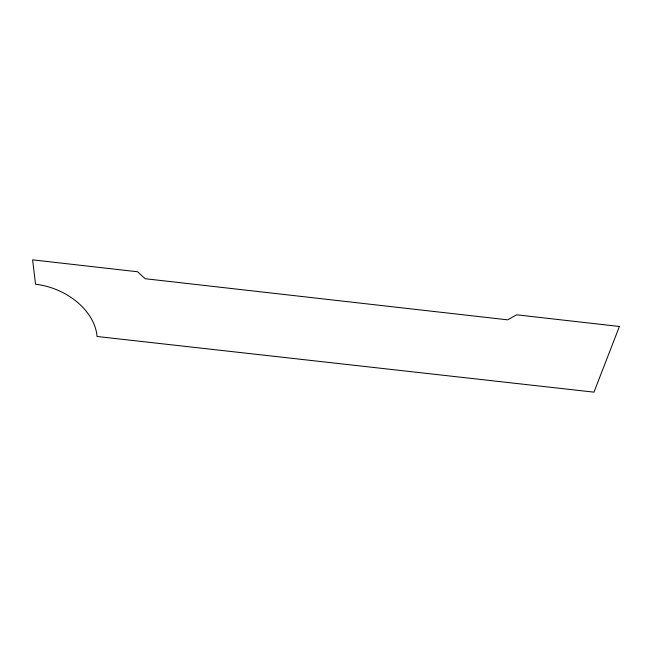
<?xml version="1.0" encoding="UTF-8"?>
<svg xmlns="http://www.w3.org/2000/svg" width="652" height="652" viewBox="0 0 652 652"><rect width="100%" height="100%" fill="white"/><g stroke="black" fill="none" stroke-linecap="round" stroke-linejoin="round"><path stroke-width="0.98" d="M619.4 326.481L593.98 392.154L97.018 336.481A58.395 41.85 22.6 0 0 35.558 284.256L32.6 259.846L137.605 271.77L145.168 278.722L507.647 319.839L516.604 314.802L619.4 326.481"/></g></svg>
